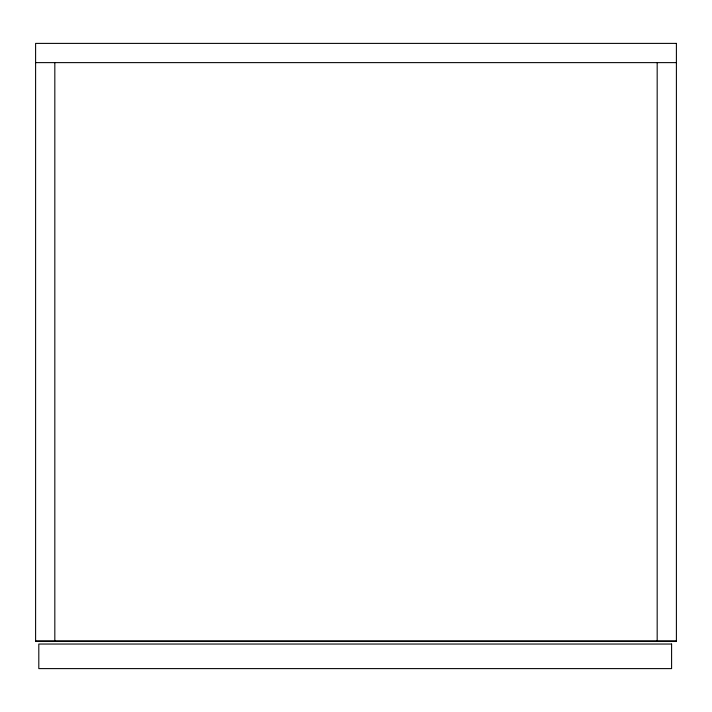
<?xml version="1.0" encoding="UTF-8"?>
<svg xmlns="http://www.w3.org/2000/svg" width="712" height="712" viewBox="0 0 712 712"><rect width="100%" height="100%" fill="white"/><g stroke="black" fill="none" stroke-linecap="round" stroke-linejoin="round"><path stroke-width="1.07" d="M35.6 62.62L676.4 62.62M35.6 640.836L676.4 640.836M657.176 62.62L657.176 641.476M54.824 62.62L54.824 641.476M676.4 43.396L35.6 43.396L35.6 641.476L676.4 641.476L676.4 43.396M671.594 644.04L38.804 644.04L38.804 668.604L671.594 668.604L671.594 644.04"/></g></svg>
